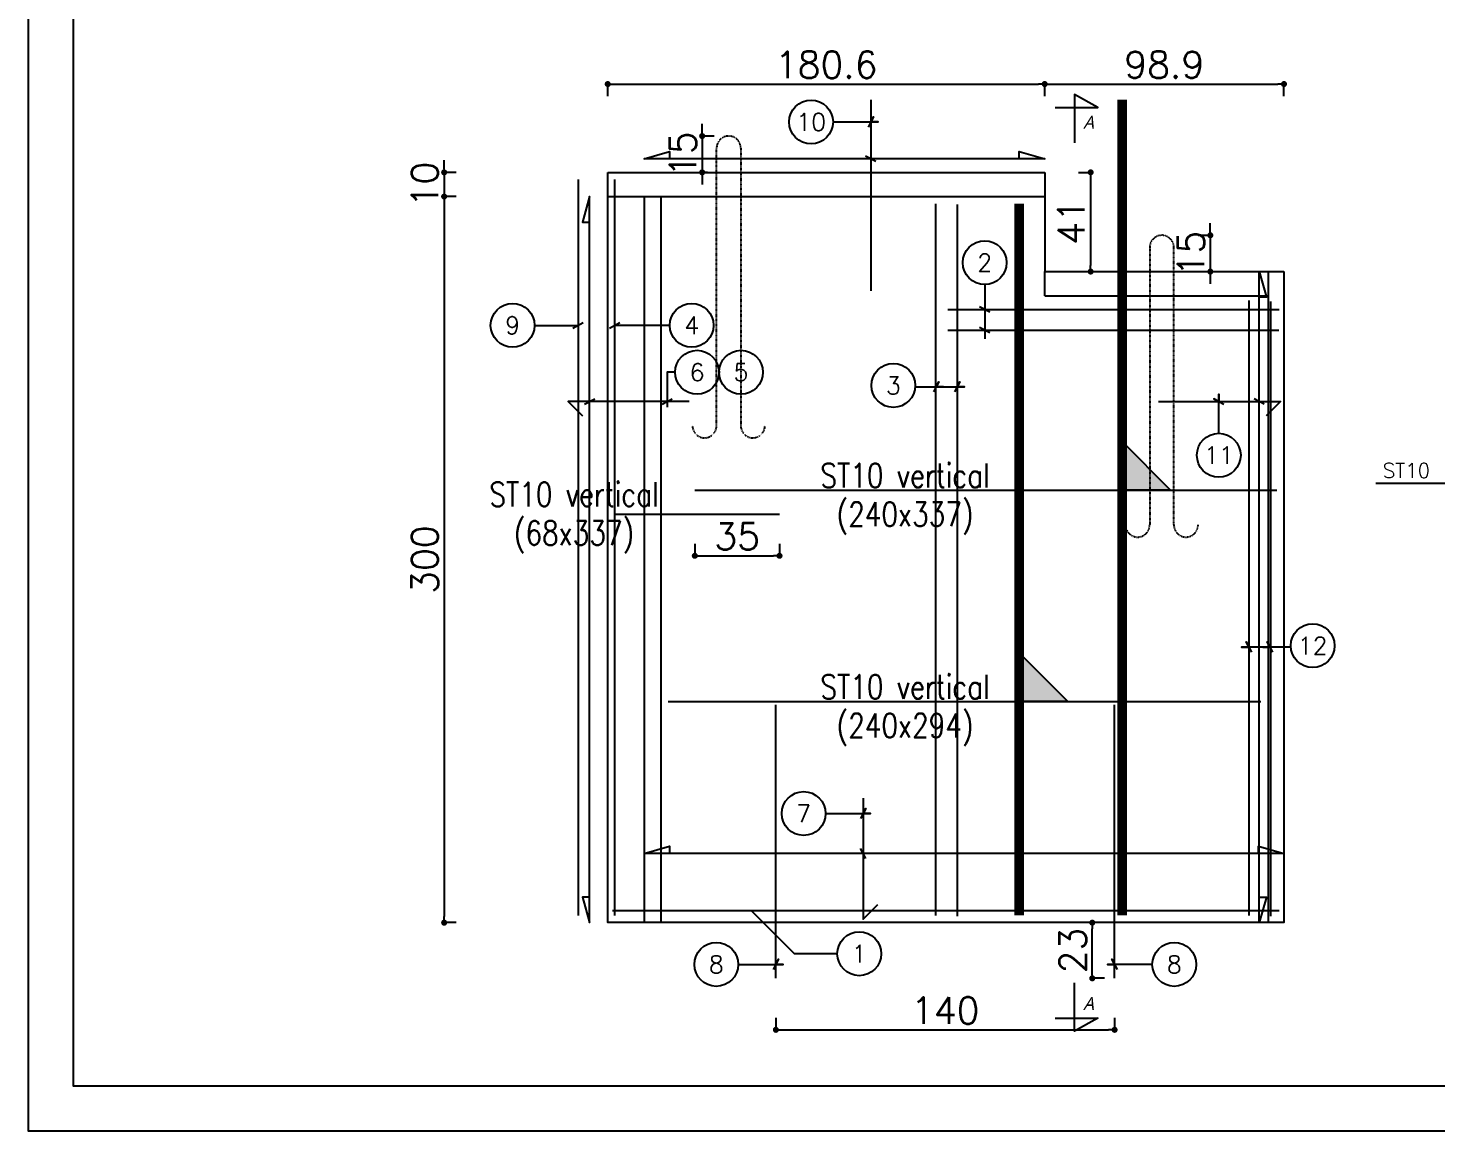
# Model space of a CAD drawing. Header units: millimetres. Extents: x -21776 to 63757, y -7870 to 8483.
# Drawn here: x 55159 to 55740, y -5309 to -4853 of the extents above; entities that cross this region are included whole.
import ezdxf
from ezdxf.enums import TextEntityAlignment as Align

# ---------------------------------------------------------------- set-up
doc = ezdxf.new("R2010")
doc.units = ezdxf.units.MM
doc.header["$PDMODE"] = 34
doc.linetypes.add('CACHE', pattern=[9.525, 6.35, -3.175])
doc.linetypes.add('HIDDEN2', pattern=[0.1875, 0.125, -0.0625])
for name, color, linetype in [('1', 7, 'Continuous'), ('COTATION', 1, 'Continuous'), ('GO-CARTOUCHE', 7, 'Continuous'), ('GO-COTATION', 1, 'Continuous'), ('GO-TEXTE', 9, 'Continuous'), ('GO-TEXTE-ACIER', 3, 'Continuous'), ('préfa v', 2, 'Continuous'), ('STR_TS', 22, 'Continuous'), ('STR_TS_TXT', 7, 'Continuous'), ('STR_TXT', 102, 'Continuous'), ('STR_VOI-POT', 6, 'Continuous')]:
    doc.layers.add(name, color=color, linetype=linetype)
doc.styles.add('FIN', font='romans.shx')
doc.styles.add('Lucida', font='')
doc.styles.get("Standard").update_dxf_attribs({"font": 'romans.shx'})
doc.styles.add('TEXTE', font='romans.shx')
doc.styles.add('TEXTE TS', font='romans.shx', dxfattribs={"width": 0.7, "oblique": 15})
doc.styles.get('Lucida').set_extended_font_data('Lucida Sans', italic=True)
doc.dimstyles.new('COUPE-20', dxfattribs={"dimscale": 0.5, "dimtxt": 22, "dimasz": 5, "dimexe": 0.05, "dimexo": 0, "dimgap": 5, "dimtad": 1, "dimdsep": 46, "dimtxsty": 'Standard', "dimblk1": 'DOT', "dimblk2": 'DOT', "dimsah": 1, "dimcen": 0, "dimdle": 150, "dimclrd": 1, "dimclre": 1, "dimclrt": 7, "dimadec": 0, "dimazin": 0, "dimtfac": 1, "dimtix": 1, "dimtmove": 2, "dimatfit": 3, "dimldrblk": 'DOT', "dimfxl": 0, "dimtvp": 1, "dimtolj": 1, "dimtzin": 0, "dimarcsym": 0})

# ---------------------------------------------------------------- blocks, each defined once
blk = doc.blocks.new('_DOT')
at = {"color": 0, "linetype": 'ByBlock'}
blk.add_line((-0.5, 0), (-1, 0), dxfattribs=at)
at = {"color": 0, "linetype": 'ByBlock', "const_width": 0.5}
blk.add_lwpolyline([(-0.25, 0, 1), (0.25, 0, 1)], format="xyb", close=True, dxfattribs=at)
blk = doc.blocks.new('*D2210')
at = {"layer": 'DEFPOINTS', "color": 0}
for p in [(55479.59, -4913.03), (55330.54, -4923.03), (55479.59, -4923.03)]:
    blk.add_point(p, dxfattribs=at)
at = {"layer": 'STR_VOI-POT', "color": 1, "lineweight": -2}
for p, q in [((55330.54, -4910.53), (55330.54, -4908.03)), ((55335.54, -4913.03), (55330.52, -4913.03)), ((55330.54, -4913.03), (55330.54, -4923.03)), ((55335.54, -4923.03), (55330.52, -4923.03)), ((55330.54, -4925.53), (55330.54, -4928.03))]:
    blk.add_line(p, q, dxfattribs=at)
at = {"layer": 'STR_VOI-POT', "color": 1, "lineweight": -2, "xscale": 2.5, "yscale": 2.5, "zscale": 2.5}
for p, rotation in [((55330.54, -4913.03), 270), ((55330.54, -4923.03), 90)]:
    blk.add_blockref('_DOT', p, dxfattribs=dict(at, rotation=rotation))
at = {"layer": 'STR_VOI-POT', "color": 7, "insert": (55322.54, -4918.03), "char_height": 11, "attachment_point": 5, "rotation": 90}
blk.add_mtext('\\A1;10', dxfattribs=at)
blk = doc.blocks.new('*D2211')
at = {"layer": 'DEFPOINTS', "color": 0}
for p in [(55479.59, -4923.03), (55330.54, -5223.03), (55398.14, -5223.03)]:
    blk.add_point(p, dxfattribs=at)
at = {"layer": 'STR_VOI-POT', "color": 1, "lineweight": -2}
for p, q in [((55335.54, -4923.03), (55330.52, -4923.03)), ((55330.54, -4925.53), (55330.54, -5220.53)), ((55335.54, -5223.03), (55330.52, -5223.03))]:
    blk.add_line(p, q, dxfattribs=at)
at = {"layer": 'STR_VOI-POT', "color": 1, "lineweight": -2, "xscale": 2.5, "yscale": 2.5, "zscale": 2.5}
for p, rotation in [((55330.54, -4923.03), 90), ((55330.54, -5223.03), 270)]:
    blk.add_blockref('_DOT', p, dxfattribs=dict(at, rotation=rotation))
at = {"layer": 'STR_VOI-POT', "color": 7, "insert": (55322.54, -5073.03), "char_height": 11, "attachment_point": 5, "rotation": 90}
blk.add_mtext('\\A1;300', dxfattribs=at)
blk = doc.blocks.new('mrega')
at = {"layer": 'STR_TS_TXT', "style": 'TEXTE TS', "width": 0.8}
for tag, p in [('ST10', (14.48, 0)), ('DIM', (14.48, -16)), ('NOTE', (14.48, -32))]:
    blk.add_attdef(tag, text='', height=10, dxfattribs=at).set_placement(p, align=Align.CENTER)
blk = doc.blocks.new('A$C6F247267')
blk.add_hatch(color=256).paths.add_polyline_path([(0, -0.2), (-0.2, 0), (0, 0)])
blk.add_lwpolyline([(-0.2, 0), (0, 0), (0, -0.2), (-0.2, 0)])
blk = doc.blocks.new('*D2214')
at = {"layer": 'DEFPOINTS', "color": 0}
for p in [(55434.14, -5044.29), (55469.14, -5054.29), (55469.14, -5071.45)]:
    blk.add_point(p, dxfattribs=at)
at = {"layer": 'STR_VOI-POT', "color": 1, "lineweight": -2}
for p, q in [((55434.14, -5066.45), (55434.14, -5071.48)), ((55469.14, -5066.45), (55469.14, -5071.48)), ((55436.64, -5071.45), (55466.64, -5071.45))]:
    blk.add_line(p, q, dxfattribs=at)
at = {"layer": 'STR_VOI-POT', "color": 1, "lineweight": -2, "xscale": 2.5, "yscale": 2.5, "zscale": 2.5, "rotation": 180}
blk.add_blockref('_DOT', (55434.14, -5071.45), dxfattribs=at)
at = {"layer": 'STR_VOI-POT', "color": 1, "lineweight": -2, "xscale": 2.5, "yscale": 2.5, "zscale": 2.5}
blk.add_blockref('_DOT', (55469.14, -5071.45), dxfattribs=at)
at = {"layer": 'STR_VOI-POT', "color": 7, "insert": (55451.64, -5063.45), "char_height": 11, "attachment_point": 5}
blk.add_mtext('\\A1;35', dxfattribs=at)
blk = doc.blocks.new('*D2216')
at = {"layer": 'DEFPOINTS', "color": 0}
for p in [(55627.14, -4939.03), (55635.84, -4954.03), (55647.2, -4954.03)]:
    blk.add_point(p, dxfattribs=at)
at = {"layer": 'GO-COTATION', "color": 1, "lineweight": -2}
for p, q in [((55642.2, -4939.03), (55647.22, -4939.03)), ((55647.2, -4936.53), (55647.2, -4934.03)), ((55647.2, -4939.03), (55647.2, -4954.03)), ((55642.2, -4954.03), (55647.22, -4954.03)), ((55647.2, -4956.53), (55647.2, -4959.03))]:
    blk.add_line(p, q, dxfattribs=at)
at = {"layer": 'GO-COTATION', "color": 1, "lineweight": -2, "xscale": 2.5, "yscale": 2.5, "zscale": 2.5}
for p, rotation in [((55647.2, -4939.03), 270), ((55647.2, -4954.03), 90)]:
    blk.add_blockref('_DOT', p, dxfattribs=dict(at, rotation=rotation))
at = {"layer": 'GO-COTATION', "color": 7, "insert": (55639.2, -4946.53), "char_height": 11, "attachment_point": 5, "rotation": 90}
blk.add_mtext('\\A1;15', dxfattribs=at)
blk = doc.blocks.new('*D2217')
at = {"layer": 'DEFPOINTS', "color": 0}
for p in [(55448.14, -4898.03), (55437.17, -4913.03), (55439.43, -4913.03)]:
    blk.add_point(p, dxfattribs=at)
at = {"layer": 'GO-COTATION', "color": 1, "lineweight": -2}
for p, q in [((55442.17, -4898.03), (55437.14, -4898.03)), ((55437.17, -4895.53), (55437.17, -4893.03)), ((55437.17, -4898.03), (55437.17, -4913.03)), ((55439.43, -4913.03), (55437.14, -4913.03)), ((55437.17, -4915.53), (55437.17, -4918.03))]:
    blk.add_line(p, q, dxfattribs=at)
at = {"layer": 'GO-COTATION', "color": 1, "lineweight": -2, "xscale": 2.5, "yscale": 2.5, "zscale": 2.5}
for p, rotation in [((55437.17, -4898.03), 270), ((55437.17, -4913.03), 90)]:
    blk.add_blockref('_DOT', p, dxfattribs=dict(at, rotation=rotation))
at = {"layer": 'GO-COTATION', "color": 7, "insert": (55429.17, -4905.53), "char_height": 11, "attachment_point": 5, "rotation": 90}
blk.add_mtext('\\A1;15', dxfattribs=at)
blk = doc.blocks.new('*D2221')
at = {"layer": 'DEFPOINTS', "color": 0}
for p in [(55467.64, -5246.03), (55607.64, -5246.03), (55607.64, -5267.31)]:
    blk.add_point(p, dxfattribs=at)
at = {"layer": 'GO-CARTOUCHE', "color": 1, "lineweight": -2}
for p, q in [((55467.64, -5262.31), (55467.64, -5267.34)), ((55607.64, -5262.31), (55607.64, -5267.34)), ((55470.14, -5267.31), (55605.14, -5267.31))]:
    blk.add_line(p, q, dxfattribs=at)
at = {"layer": 'GO-CARTOUCHE', "color": 1, "lineweight": -2, "xscale": 2.5, "yscale": 2.5, "zscale": 2.5, "rotation": 180}
blk.add_blockref('_DOT', (55467.64, -5267.31), dxfattribs=at)
at = {"layer": 'GO-CARTOUCHE', "color": 1, "lineweight": -2, "xscale": 2.5, "yscale": 2.5, "zscale": 2.5}
blk.add_blockref('_DOT', (55607.64, -5267.31), dxfattribs=at)
at = {"layer": 'GO-CARTOUCHE', "color": 7, "insert": (55537.64, -5259.31), "char_height": 11, "attachment_point": 5}
blk.add_mtext('\\A1;140', dxfattribs=at)
blk = doc.blocks.new('*D2231')
at = {"layer": 'DEFPOINTS', "color": 0}
for p in [(55578.74, -4913.03), (55578.74, -4954.03), (55597.74, -4954.03)]:
    blk.add_point(p, dxfattribs=at)
at = {"layer": 'préfa v', "color": 1, "lineweight": -2}
for p, q in [((55592.74, -4913.03), (55597.77, -4913.03)), ((55597.74, -4915.53), (55597.74, -4951.53)), ((55592.74, -4954.03), (55597.77, -4954.03))]:
    blk.add_line(p, q, dxfattribs=at)
at = {"layer": 'préfa v', "color": 1, "lineweight": -2, "xscale": 2.5, "yscale": 2.5, "zscale": 2.5}
for p, rotation in [((55597.74, -4913.03), 90), ((55597.74, -4954.03), 270)]:
    blk.add_blockref('_DOT', p, dxfattribs=dict(at, rotation=rotation))
at = {"layer": 'préfa v', "color": 7, "insert": (55589.74, -4933.53), "char_height": 11, "attachment_point": 5, "rotation": 90}
blk.add_mtext('\\A1;41', dxfattribs=at)
blk = doc.blocks.new('*D2232')
at = {"layer": 'DEFPOINTS', "color": 0}
for p in [(55578.74, -4876.55), (55398.14, -4913.03), (55578.74, -4913.03)]:
    blk.add_point(p, dxfattribs=at)
at = {"layer": 'préfa v', "color": 1, "lineweight": -2}
for p, q in [((55398.14, -4881.55), (55398.14, -4876.52)), ((55400.64, -4876.55), (55576.24, -4876.55)), ((55578.74, -4881.55), (55578.74, -4876.52))]:
    blk.add_line(p, q, dxfattribs=at)
at = {"layer": 'préfa v', "color": 1, "lineweight": -2, "xscale": 2.5, "yscale": 2.5, "zscale": 2.5, "rotation": 180}
blk.add_blockref('_DOT', (55398.14, -4876.55), dxfattribs=at)
at = {"layer": 'préfa v', "color": 1, "lineweight": -2, "xscale": 2.5, "yscale": 2.5, "zscale": 2.5}
blk.add_blockref('_DOT', (55578.74, -4876.55), dxfattribs=at)
at = {"layer": 'préfa v', "color": 7, "insert": (55488.44, -4868.55), "char_height": 11, "attachment_point": 5}
blk.add_mtext('\\A1;180.6', dxfattribs=at)
blk = doc.blocks.new('*D2233')
at = {"layer": 'DEFPOINTS', "color": 0}
for p in [(55677.64, -4876.55), (55578.74, -4913.03), (55677.64, -4954.03)]:
    blk.add_point(p, dxfattribs=at)
at = {"layer": 'préfa v', "color": 1, "lineweight": -2}
for p, q in [((55578.74, -4881.55), (55578.74, -4876.52)), ((55581.24, -4876.55), (55675.14, -4876.55)), ((55677.64, -4881.55), (55677.64, -4876.52))]:
    blk.add_line(p, q, dxfattribs=at)
at = {"layer": 'préfa v', "color": 1, "lineweight": -2, "xscale": 2.5, "yscale": 2.5, "zscale": 2.5, "rotation": 180}
blk.add_blockref('_DOT', (55578.74, -4876.55), dxfattribs=at)
at = {"layer": 'préfa v', "color": 1, "lineweight": -2, "xscale": 2.5, "yscale": 2.5, "zscale": 2.5}
blk.add_blockref('_DOT', (55677.64, -4876.55), dxfattribs=at)
at = {"layer": 'préfa v', "color": 7, "insert": (55628.19, -4868.55), "char_height": 11, "attachment_point": 5}
blk.add_mtext('\\A1;98.9', dxfattribs=at)
blk = doc.blocks.new('*D2297')
at = {"layer": 'COTATION', "color": 1, "lineweight": -2}
for p, q in [((55603.4, -5223.03), (55598.37, -5223.03)), ((55598.4, -5243.53), (55598.4, -5225.53)), ((55603.4, -5246.03), (55598.37, -5246.03))]:
    blk.add_line(p, q, dxfattribs=at)
at = {"layer": 'DEFPOINTS', "color": 0}
for p in [(55598.4, -5223.03), (55677.64, -5223.03), (55607.64, -5246.03)]:
    blk.add_point(p, dxfattribs=at)
at = {"layer": 'COTATION', "color": 1, "lineweight": -2, "xscale": 2.5, "yscale": 2.5, "zscale": 2.5}
for p, rotation in [((55598.4, -5223.03), 90), ((55598.4, -5246.03), 270)]:
    blk.add_blockref('_DOT', p, dxfattribs=dict(at, rotation=rotation))
at = {"layer": 'COTATION', "color": 7, "insert": (55590.4, -5234.53), "char_height": 11, "attachment_point": 5, "rotation": 90}
blk.add_mtext('\\A1;23', dxfattribs=at)

msp = doc.modelspace()

# ---------------------------------------------------------------- linework, layer by layer
at = {"layer": '1', "color": 252, "linetype": 'HIDDEN2', "ltscale": 0.05}
for points in [[(55433.1456, -5017.71649, 1), (55443.1416, -5017.71649), (55443.1416, -4913.02724), (55443.1416, -4903.02524, -1), (55453.1376, -4903.02524), (55453.1376, -4913.02724), (55453.1376, -5017.71649, 1), (55463.1336, -5017.71649)], [(55642.1336, -5058.71649, -1), (55632.1376, -5058.71649), (55632.1376, -4954.02724), (55632.1376, -4944.02524, 1), (55622.1416, -4944.02524), (55622.1416, -4954.02724), (55622.1416, -5058.71649, -1), (55612.1456, -5058.71649)]]:
    msp.add_lwpolyline(points, format="xyb", dxfattribs=at)
at = {"layer": 'COTATION'}
for points in [[(55491.26097, -4892.22156), (55509.84999, -4892.22156), (55506.84999, -4892.22156), (55507.97131, -4890.10024), (55505.72867, -4894.34288)], [(55568.18178, -4907.40508), (55568.18178, -4904.40509), (55578.73943, -4907.40508), (55413.1396, -4907.40508), (55423.69724, -4904.40508), (55423.69724, -4907.40508)], [(55508.97131, -4908.5264), (55504.72867, -4906.28376)], [(55390.649, -5212.46959), (55387.649, -5212.46959), (55390.649, -5223.02724), (55390.649, -4923.02724), (55387.649, -4933.58489), (55390.649, -4933.58489)], [(55667.38293, -5212.46959), (55670.38292, -5212.46959), (55667.38293, -5223.02724), (55667.38293, -4954.02724), (55670.38292, -4964.58489), (55667.38293, -4964.58489)], [(55556.08844, -4970.82063), (55551.8458, -4968.57799)], [(55367.86758, -4976.24336), (55385.89275, -4976.24336)], [(55383.77143, -4977.36468), (55388.01407, -4975.12204)], [(55398.83693, -4977.36468), (55403.07957, -4975.12204)], [(55423.82413, -4976.24336), (55400.95825, -4976.24336)], [(55556.08844, -4979.38679), (55551.8458, -4977.14415)], [(55426.03382, -4995.61785), (55422.71441, -4995.61785), (55422.71441, -5010.10501)], [(55525.27003, -5001.64371), (55545.55692, -5001.64371), (55542.55692, -5001.64371), (55543.67824, -4999.52239), (55541.4356, -5003.76503)], [(55528.71162, -5001.64371), (55536.85503, -5001.64371), (55533.85503, -5001.64371), (55534.97635, -4999.52239), (55532.73371, -5003.76503)], [(55388.52768, -5008.77651), (55392.77032, -5006.53387)], [(55420.59309, -5008.77651), (55424.83573, -5006.53387)], [(55650.70373, -5020.84038), (55650.70373, -5004.65519), (55650.70373, -5007.65519), (55648.58241, -5006.53387), (55652.82505, -5008.77651)], [(55669.50425, -5008.77651), (55665.26161, -5006.53387)], [(55715.63244, -5041.48575), (55754.56202, -5041.48575), (55751.56202, -5041.48575), (55752.68334, -5039.36442), (55750.4407, -5043.60707)], [(55680.42066, -5109.1761), (55660.13377, -5109.1761), (55663.13377, -5109.1761), (55662.01245, -5107.05478), (55664.25509, -5111.29742)], [(55676.97906, -5109.1761), (55668.83566, -5109.1761), (55671.83566, -5109.1761), (55670.71434, -5107.05478), (55672.95698, -5111.29742)], [(55488.16572, -5177.93751), (55506.75474, -5177.93751), (55503.75474, -5177.93751), (55504.87606, -5175.81619), (55502.63342, -5180.05883)], [(55667.08195, -5194.4673), (55667.08195, -5191.46731), (55677.6396, -5194.4673), (55413.1396, -5194.4673), (55423.69724, -5191.46731), (55423.69724, -5194.4673)], [(55504.87606, -5196.58862), (55502.63342, -5192.34598)], [(55493.02828, -5235.88967), (55475.31756, -5235.88967), (55457.45514, -5218.02724)], [(55452.05058, -5240.29344), (55470.6396, -5240.29344), (55467.6396, -5240.29344), (55468.76092, -5238.17212), (55466.51828, -5242.41476)], [(55623.22861, -5240.29344), (55604.6396, -5240.29344), (55607.6396, -5240.29344), (55606.51828, -5238.17212), (55608.76092, -5242.41476)]]:
    msp.add_lwpolyline(points, dxfattribs=at)
at = {"layer": 'GO-CARTOUCHE', "linetype": 'Continuous'}
for points in [[(56272.23894, -5309.04286), (56272.23894, -4521.54286), (55158.60259, -4521.54286), (55158.60259, -5309.04286)], [(56253.68019, -5290.48411), (56253.68019, -4540.10161), (55177.16134, -4540.10161), (55177.16134, -5290.48411)]]:
    msp.add_lwpolyline(points, close=True, dxfattribs=at)
at = {"layer": 'GO-COTATION'}
msp.add_lwpolyline([(55553.96712, -4959.39606), (55553.96712, -4981.83497)], dxfattribs=at)
at = {"layer": 'GO-TEXTE', "flags": 128}
for points in [[(55583.06371, -4886.20171), (55600.71146, -4886.20171), (55591.03341, -4880.92166), (55591.03341, -4900.84313)], [(55583.06371, -5262.55758), (55600.71146, -5262.55758), (55591.03341, -5267.83764), (55591.03341, -5247.91616)]]:
    msp.add_lwpolyline(points, dxfattribs=at)
at = {"layer": 'GO-TEXTE-ACIER'}
for centre in [(55482.20421, -4892.22156), (55553.96712, -4950.3393), (55358.81081, -4976.24336), (55432.85183, -4976.24336), (55435.09058, -4995.61785), (55453.20411, -4995.61785), (55516.21327, -5001.08265), (55650.70373, -5029.89714), (55689.47742, -5108.61504), (55479.10896, -5177.93751), (55502.08504, -5235.88967), (55442.99382, -5240.29344), (55632.28538, -5240.29344)]:
    msp.add_circle(centre, 9.05676, dxfattribs=at)
at = {"layer": 'préfa v'}
for points in [[(55398.1396, -4913.02724), (55578.73943, -4913.02724)], [(55677.6396, -4954.02724), (55677.6396, -5223.02724), (55398.1396, -5223.02724), (55398.1396, -4913.02724)], [(55578.73943, -4913.02724), (55578.73943, -4954.02724), (55677.6396, -4954.02724)], [(55398.1396, -4923.02724), (55578.73943, -4923.02724)], [(55413.1396, -4923.02724), (55413.1396, -5223.02724)], [(55420.1396, -4923.02724), (55420.1396, -5223.02724)], [(55578.73943, -4964.02724), (55578.73943, -4954.02724)], [(55671.04953, -4954.02724), (55671.04953, -5223.02724)], [(55578.73943, -4964.02724), (55671.04953, -4964.02724)]]:
    msp.add_lwpolyline(points, dxfattribs=at)
at = {"layer": 'STR_TS', "linetype": 'CACHE', "ltscale": 2, "const_width": 4}
msp.add_lwpolyline([(55610.78113, -5220.02724), (55610.78113, -4883.02724)], dxfattribs=at)
at = {"layer": 'STR_TS', "const_width": 4}
msp.add_lwpolyline([(55568.24959, -5220.02724), (55568.24959, -4926.02724)], dxfattribs=at)
at = {"layer": 'STR_TS', "color": 3}
for points in [[(55434.1396, -5044.29331), (55674.6396, -5044.29331)], [(55401.1396, -5054.29331), (55469.1396, -5054.29331)], [(55423.1396, -5131.60001), (55668.04953, -5131.60001)]]:
    msp.add_lwpolyline(points, dxfattribs=at)
at = {"layer": 'STR_VOI-POT'}
for points in [[(55506.84999, -4883.02724), (55506.84999, -4962.02724)], [(55385.89275, -4916.02724), (55385.89275, -5220.02724)], [(55400.95825, -4916.02724), (55400.95825, -5220.02724)], [(55533.65261, -4926.02724), (55533.65261, -5220.02724)], [(55542.55692, -4926.36556), (55542.55692, -5220.36556)], [(55663.13377, -4966.02724), (55663.13377, -5220.02724)], [(55672.03808, -4966.36556), (55672.03808, -5220.36556)], [(55538.73943, -4969.69931), (55675.6396, -4969.69931)], [(55538.73943, -4978.26547), (55675.49857, -4978.26547)], [(55431.79642, -5007.65519), (55381.79642, -5007.65519), (55387.77831, -5013.63707)], [(55625.73551, -5007.65519), (55676.23551, -5007.65519), (55670.25362, -5013.63707)], [(55467.6396, -5246.02724), (55467.6396, -5133.02724)], [(55607.6396, -5246.02724), (55607.6396, -5133.02724)], [(55503.75474, -5171.54697), (55503.75474, -5221.54697), (55509.73663, -5215.56508)], [(55400.1396, -5218.02724), (55675.6396, -5218.02724)]]:
    msp.add_lwpolyline(points, dxfattribs=at)

# ---------------------------------------------------------------- block references
at = {"layer": 'STR_TS', "xscale": 100, "yscale": 100, "zscale": 100, "rotation": 180}
for p in [(55610.78113, -5044.29331), (55568.24959, -5131.60001)]:
    msp.add_blockref('A$C6F247267', p, dxfattribs=at)
at = {"layer": 'STR_TS_TXT'}
for p, values in [((55506.54868, -5043.26694), {'ST10': 'ST10 vertical', 'DIM': '(240x337)'}), ((55369.74348, -5051.0451), {'ST10': 'ST10 vertical', 'DIM': '(68x337)'}), ((55506.54868, -5130.57364), {'ST10': 'ST10 vertical', 'DIM': '(240x294)'})]:
    msp.add_blockref('mrega', p, dxfattribs=at).add_auto_attribs(values)

# ---------------------------------------------------------------- texts
at = {"layer": 'GO-TEXTE', "linetype": 'Continuous', "style": 'Lucida'}
for rotation, p in [(0.00179755, (55594.64855, -4894.99447)), (359.99820245, (55594.64839, -5259.08482))]:
    msp.add_text('A', height=5.32, rotation=rotation, dxfattribs=at).set_placement(p)
at = {"layer": 'GO-TEXTE-ACIER', "style": 'TEXTE'}
for s, p in [('10', (55482.20421, -4892.22156)), ('2', (55553.96712, -4950.3393)), ('9', (55358.81081, -4976.24336)), ('4', (55432.8809, -4976.24336)), ('6', (55435.09058, -4995.61785)), ('5', (55453.20411, -4995.61785)), ('3', (55516.21327, -5001.08265)), ('11', (55650.70373, -5029.89714)), ('12', (55689.47742, -5108.61504)), ('7', (55479.10896, -5177.93751)), ('1', (55502.08504, -5235.88967)), ('8', (55442.99382, -5240.29344)), ('8', (55632.28538, -5240.29344))]:
    msp.add_text(s, height=7.2, dxfattribs=at).set_placement(p, align=Align.MIDDLE_CENTER)
at = {"layer": 'STR_TXT', "style": 'FIN'}
msp.add_text('ST10', height=6, dxfattribs=at).set_placement((55728.25194, -5039.21289), align=Align.CENTER)

# ---------------------------------------------------------------- dimensions: what is measured, and where the dimension line sits
at = {"layer": 'COTATION'}
dim = msp.add_linear_dim(base=(55598.39872, -5223.02724), p1=(55607.6396, -5246.02724), p2=(55677.6396, -5223.02724), angle=90, dimstyle='COUPE-20', dxfattribs=at)
dim.commit()
dim.dimension.update_dxf_attribs({"geometry": '*D2297', "text_midpoint": (55590.39872, -5234.52724)})
at = {"layer": 'GO-CARTOUCHE'}
dim = msp.add_linear_dim(base=(55607.6396, -5267.31077), p1=(55467.6396, -5246.02724), p2=(55607.6396, -5246.02724), dimstyle='COUPE-20', dxfattribs=at)
dim.commit()
dim.dimension.update_dxf_attribs({"geometry": '*D2221', "text_midpoint": (55537.6396, -5259.31077)})
at = {"layer": 'GO-COTATION'}
for base, p1, p2, picture, middle in [((55437.16746, -4913.02724), (55448.1396, -4898.02724), (55439.43449, -4913.02724), '*D2217', (55429.16746, -4905.52724)), ((55647.19824, -4954.02724), (55627.1396, -4939.02724), (55635.84471, -4954.02724), '*D2216', (55639.19824, -4946.52724))]:
    dim = msp.add_linear_dim(base=base, p1=p1, p2=p2, angle=90, dimstyle='COUPE-20', dxfattribs=at)
    dim.commit()
    dim.dimension.update_dxf_attribs({"geometry": picture, "text_midpoint": middle})
at = {"layer": 'préfa v'}
for base, p1, p2, picture, middle in [((55578.73943, -4876.54659), (55398.1396, -4913.02724), (55578.73943, -4913.02724), '*D2232', (55488.43951, -4868.54659)), ((55677.6396, -4876.54659), (55578.73943, -4913.02724), (55677.6396, -4954.02724), '*D2233', (55628.18951, -4868.54659))]:
    dim = msp.add_linear_dim(base=base, p1=p1, p2=p2, dimstyle='COUPE-20', dxfattribs=at)
    dim.commit()
    dim.dimension.update_dxf_attribs({"geometry": picture, "text_midpoint": middle})
dim = msp.add_linear_dim(base=(55597.74273, -4954.02724), p1=(55578.73943, -4913.02724), p2=(55578.73943, -4954.02724), angle=90, dimstyle='COUPE-20', dxfattribs=at)
dim.commit()
dim.dimension.update_dxf_attribs({"geometry": '*D2231', "text_midpoint": (55589.74273, -4933.52724)})
at = {"layer": 'STR_VOI-POT'}
for base, p1, p2, picture, middle in [((55330.54047, -4923.02724), (55479.59085, -4913.02724), (55479.59085, -4923.02724), '*D2210', (55322.54047, -4918.02724)), ((55330.54047, -5223.02724), (55479.59085, -4923.02724), (55398.1396, -5223.02724), '*D2211', (55322.54047, -5073.02724))]:
    dim = msp.add_linear_dim(base=base, p1=p1, p2=p2, angle=90, dimstyle='COUPE-20', dxfattribs=at)
    dim.commit()
    dim.dimension.update_dxf_attribs({"geometry": picture, "text_midpoint": middle})
dim = msp.add_linear_dim(base=(55469.1396, -5071.45353), p1=(55434.1396, -5044.29331), p2=(55469.1396, -5054.29331), dimstyle='COUPE-20', dxfattribs=at)
dim.commit()
dim.dimension.update_dxf_attribs({"geometry": '*D2214', "text_midpoint": (55451.6396, -5063.45353)})

doc.saveas('drawing.dxf')
